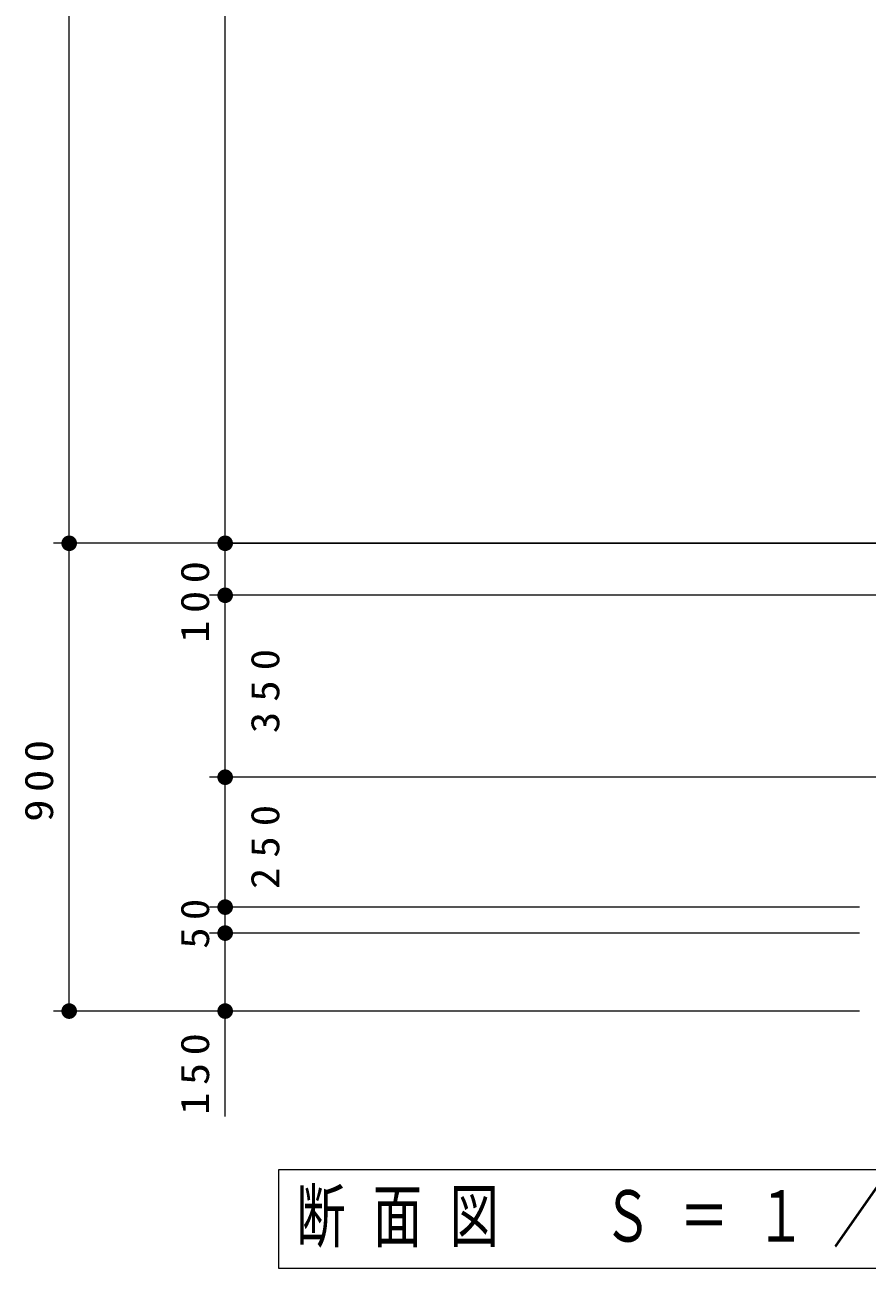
# Model space of a CAD drawing. Units: millimetres on the paper, with parts at other scales. Extents: x -365 to 0, y -5 to 257.
# Drawn here: x -160.1 to -106.1, y 97.5 to 177.3 of the extents above; entities that cross this region are included whole.
import ezdxf

# ---------------------------------------------------------------- set-up
doc = ezdxf.new("R2010")
doc.units = ezdxf.units.MM
doc.layers.add('LY_1', color=7, linetype='Continuous', lineweight=25)
doc.styles.add('ＭＳ ゴシック', font='')
doc.styles.get('ＭＳ ゴシック').set_extended_font_data('MS Gothic')

# ---------------------------------------------------------------- blocks, each defined once
blk = doc.blocks.new('filled_dot')
at = {"color": 0, "linetype": 'Continuous', "lineweight": -2, "const_width": 1.25}
blk.add_lwpolyline([(-0.625, 0, 1), (0.625, 0, 1)], format="xyb", close=True, dxfattribs=at)

msp = doc.modelspace()

# ---------------------------------------------------------------- linework, layer by layer
at = {"layer": 'LY_1', "lineweight": 13}
for p, q in [((-157.28, 144.025), (-157.28, 229.189)), ((-147.28, 144.025), (-147.28, 223.524)), ((-138.28, 144.025), (-158.28, 144.025)), ((-157.28, 114.025), (-157.28, 144.025)), ((-147.28, 137.584), (-147.28, 144.025)), ((-98.28, 140.691), (-148.28, 140.691)), ((-147.28, 129.025), (-147.28, 140.691)), ((-104.458, 129.025), (-148.28, 129.025)), ((-147.28, 120.691), (-147.28, 129.025)), ((-106.614, 120.691), (-148.28, 120.691)), ((-147.28, 119.025), (-147.28, 120.691)), ((-106.614, 119.025), (-148.28, 119.025)), ((-147.28, 107.259), (-147.28, 119.025)), ((-106.614, 114.025), (-158.28, 114.025)), ((-97.364, 103.841), (-143.864, 103.841)), ((-143.864, 103.841), (-143.864, 97.541)), ((-143.864, 97.541), (-97.364, 97.541))]:
    msp.add_line(p, q, dxfattribs=at)
at = {"layer": 'LY_1'}
for p, q in [((-95.614, 144.025), (-147.28, 144.025)), ((-85.614, 144.025), (-137.28, 144.025))]:
    msp.add_line(p, q, dxfattribs=at)

# ---------------------------------------------------------------- block references
at = {"layer": 'LY_1', "lineweight": 13, "xscale": 0.4, "yscale": 0.4}
for p, rotation in [((-157.28, 144.025), 270), ((-147.28, 144.025), 90), ((-147.28, 144.025), 270), ((-147.28, 140.691), 270), ((-147.28, 129.025), 270), ((-147.28, 120.691), 270), ((-147.28, 119.025), 270), ((-157.28, 114.025), 90), ((-147.28, 114.025), 90)]:
    msp.add_blockref('filled_dot', p, dxfattribs=dict(at, rotation=rotation))

# ---------------------------------------------------------------- texts
at = {"layer": 'LY_1', "char_height": 1.833, "rotation": 90, "style": 'ＭＳ ゴシック'}
for s, insert, attachment_point in [('\\T1.33;\\W1.15;100', (-148.28, 140.501), 8), ('\\T1.47;\\W1.1;350', (-143.78, 131.847), 7), ('\\T1.33;\\W1.15;900', (-158.28, 129.025), 8), ('\\T1.47;\\W1.1;250', (-143.78, 121.847), 7), ('\\T1.34;\\W1.1;50', (-148.28, 119.858), 8), ('\\T1.33;\\W1.15;150', (-148.28, 110.227), 8)]:
    msp.add_mtext(s, dxfattribs=dict(at, insert=insert, attachment_point=attachment_point))
at = {"layer": 'LY_1', "insert": (-120.614, 100.691), "char_height": 3.299, "attachment_point": 5, "style": 'ＭＳ ゴシック'}
msp.add_mtext('\\T1.56;\\W0.7;断面図\u3000Ｓ＝１／30', dxfattribs=at)

doc.saveas('drawing.dxf')
